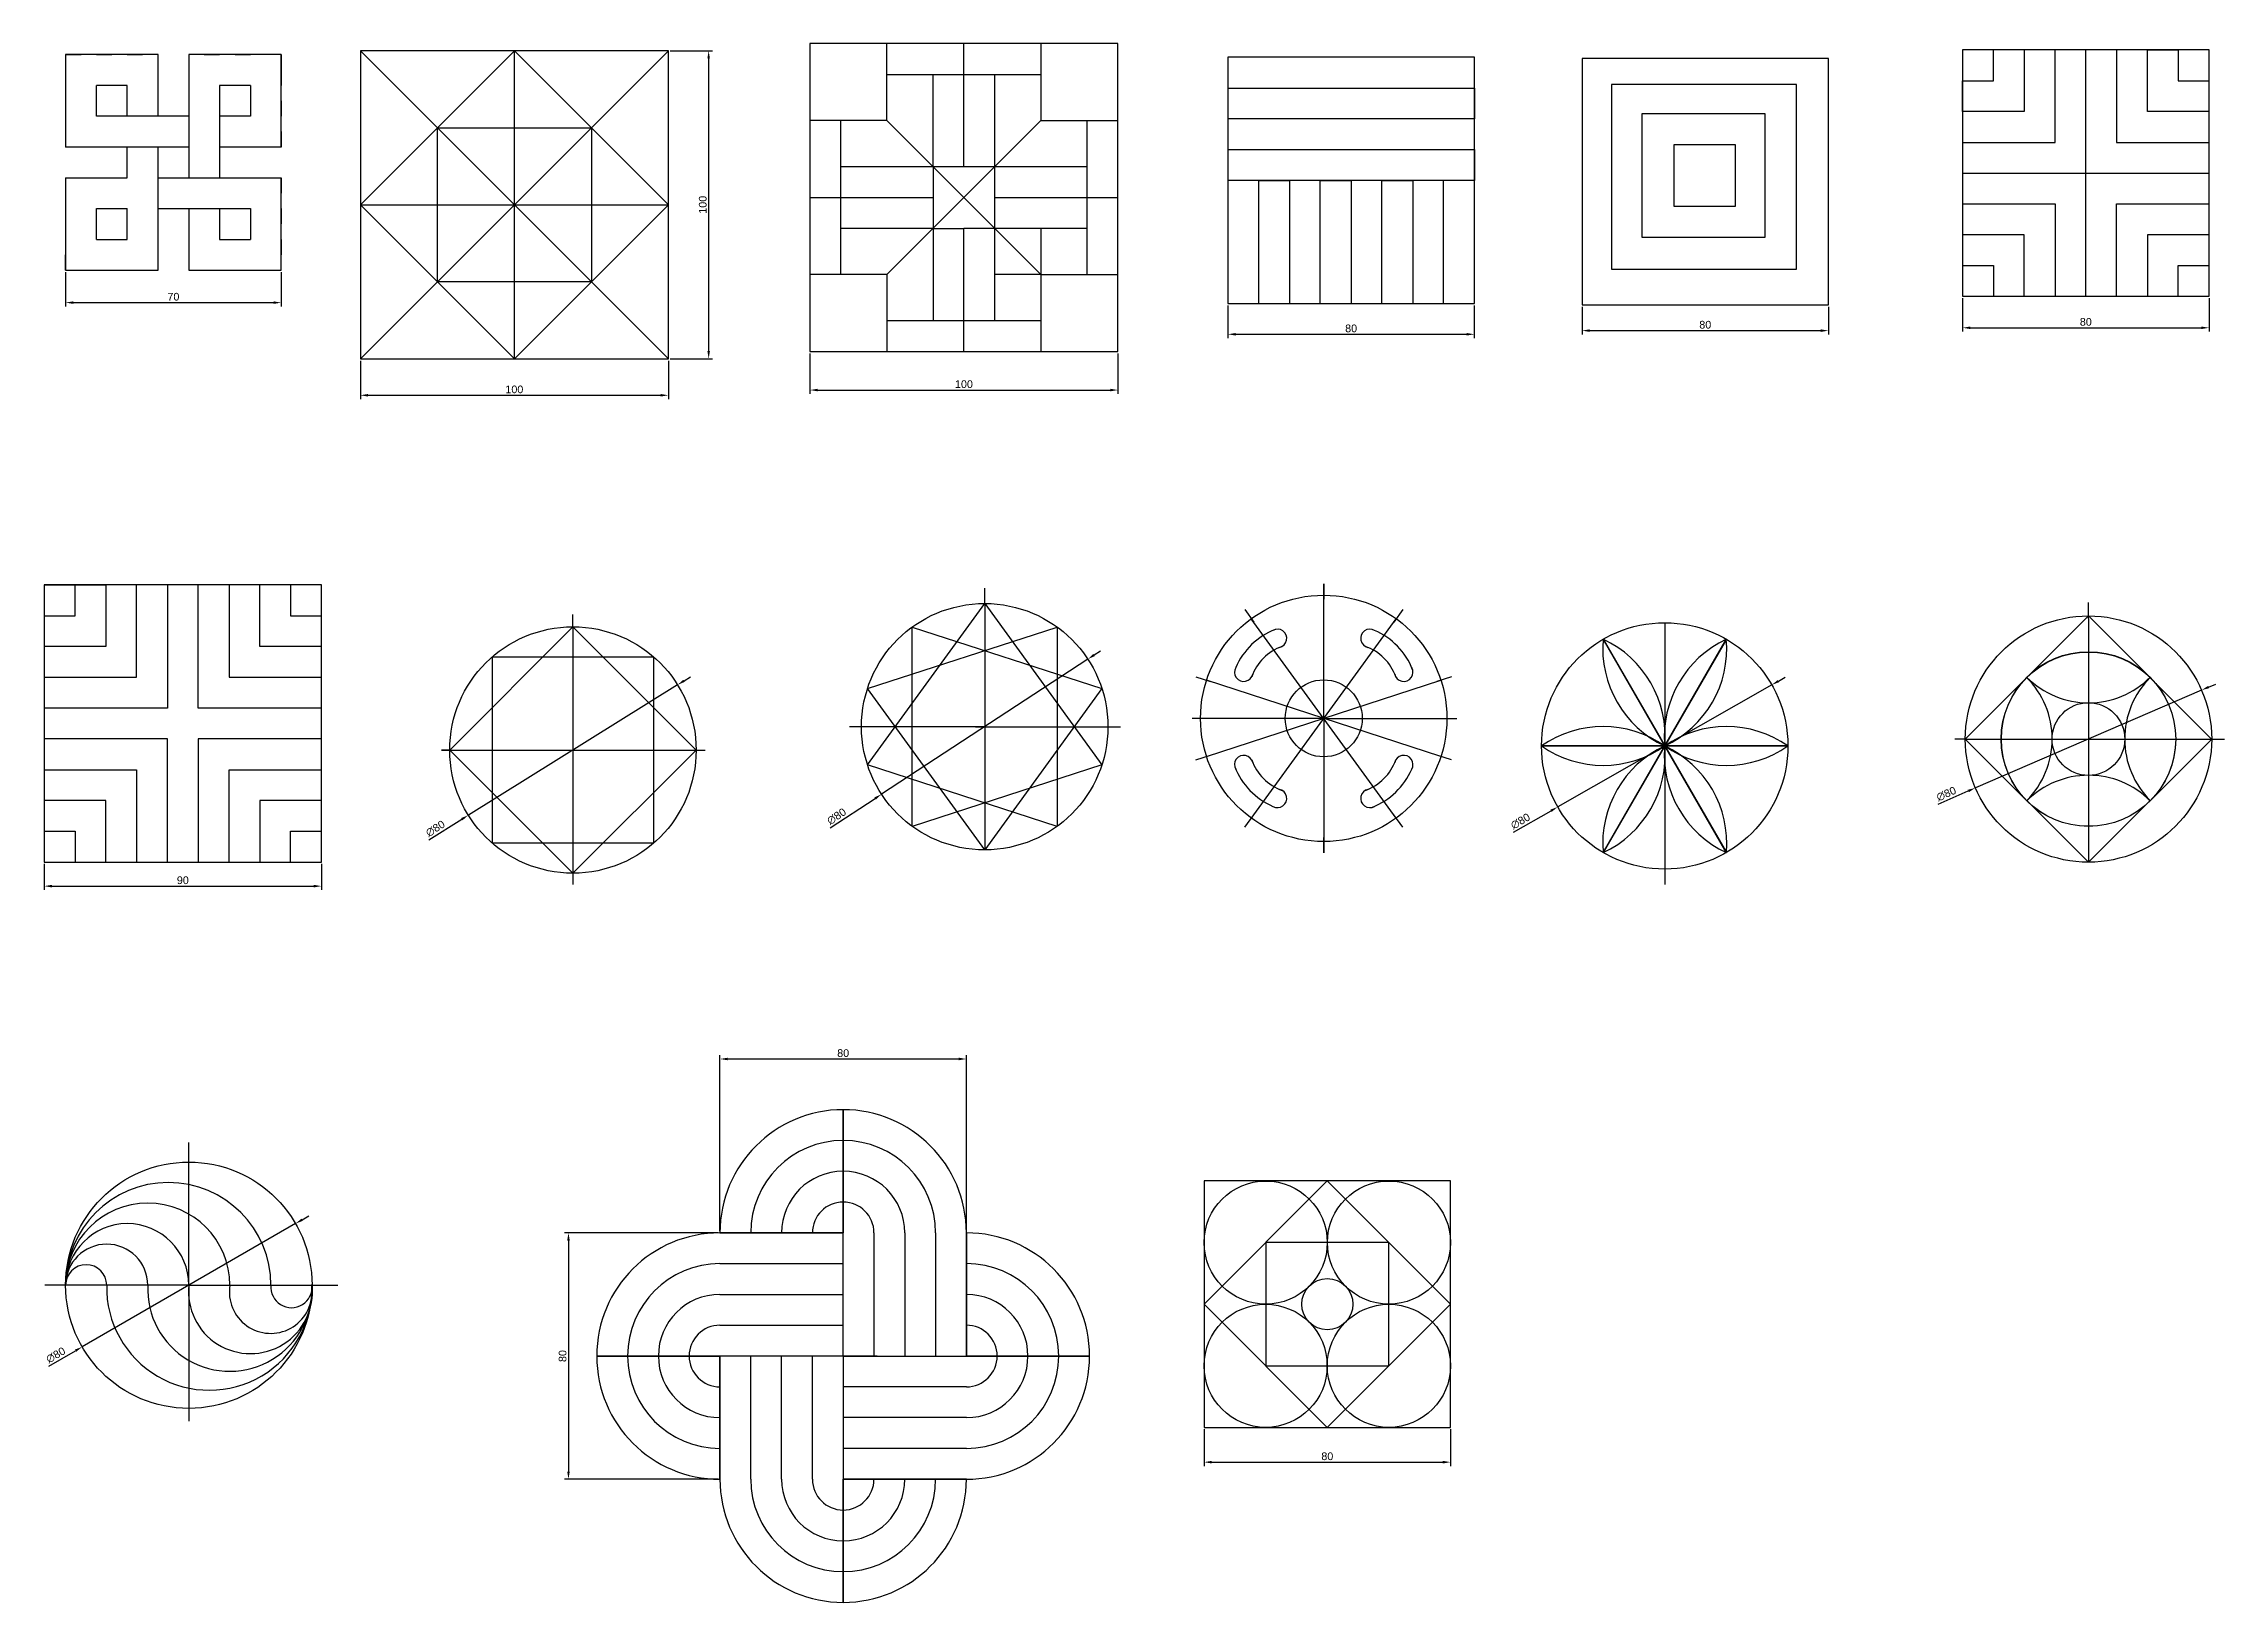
# Model space of a CAD drawing. Header units: millimetres. Extents: x 213 to 1903, y 1467 to 2006.
# Drawn here: x 213 to 921, y 1467 to 1973 of the extents above; entities that cross this region are included whole.
import ezdxf

# ---------------------------------------------------------------- set-up
doc = ezdxf.new("R2010")
doc.units = ezdxf.units.MM
doc.styles.get("Standard").update_dxf_attribs({"font": 'arial.ttf'})
doc.dimstyles.new('ISO-25', dxfattribs={"dimtxt": 2.5, "dimasz": 2.5, "dimexe": 1.25, "dimexo": 0.625, "dimtad": 1, "dimtxsty": 'Standard', "dimcen": 2.5, "dimadec": 0, "dimazin": 0, "dimtfac": 1, "dimtmove": 0, "dimatfit": 3, "dimfxl": 1, "dimarcsym": 0})

# ---------------------------------------------------------------- blocks, each defined once
blk = doc.blocks.new('*D1')
at = {"color": 0, "lineweight": -2, "transparency": 16777216}
for p, q in [((315.57, 1869.81), (315.57, 1857.32)), ((415.57, 1869.81), (415.57, 1857.32)), ((318.07, 1858.57), (413.07, 1858.57))]:
    blk.add_line(p, q, dxfattribs=at)
at = {"color": 0, "transparency": 16777216}
for points in [[(318.07, 1858.99), (318.07, 1858.15), (315.57, 1858.57)], [(413.07, 1858.99), (413.07, 1858.15), (415.57, 1858.57)]]:
    blk.add_solid(points, dxfattribs=at)
at = {"layer": 'Defpoints', "color": 0, "transparency": 16777216}
for p in [(315.57, 1870.44), (415.57, 1870.44), (415.57, 1858.57)]:
    blk.add_point(p, dxfattribs=at)
at = {"color": 0, "transparency": 16777216, "insert": (365.57, 1860.47), "char_height": 2.5, "attachment_point": 5}
blk.add_mtext('100', dxfattribs=at)
blk = doc.blocks.new('*D2')
at = {"color": 0, "lineweight": -2, "transparency": 16777216}
for p, q in [((461.54, 1872.15), (461.54, 1859.02)), ((561.54, 1872.15), (561.54, 1859.02)), ((464.04, 1860.27), (559.04, 1860.27))]:
    blk.add_line(p, q, dxfattribs=at)
at = {"color": 0, "transparency": 16777216}
for points in [[(464.04, 1860.68), (464.04, 1859.85), (461.54, 1860.27)], [(559.04, 1860.68), (559.04, 1859.85), (561.54, 1860.27)]]:
    blk.add_solid(points, dxfattribs=at)
at = {"layer": 'Defpoints', "color": 0, "transparency": 16777216}
for p in [(461.54, 1872.77), (561.54, 1872.77), (561.54, 1860.27)]:
    blk.add_point(p, dxfattribs=at)
at = {"color": 0, "transparency": 16777216, "insert": (511.54, 1862.17), "char_height": 2.5, "attachment_point": 5}
blk.add_mtext('100', dxfattribs=at)
blk = doc.blocks.new('*D3')
at = {"color": 0, "lineweight": -2, "transparency": 16777216}
for p, q in [((597.24, 1887.72), (597.24, 1877.13)), ((677.24, 1887.72), (677.24, 1877.13)), ((599.74, 1878.38), (674.74, 1878.38))]:
    blk.add_line(p, q, dxfattribs=at)
at = {"color": 0, "transparency": 16777216}
for points in [[(599.74, 1878.8), (599.74, 1877.96), (597.24, 1878.38)], [(674.74, 1878.8), (674.74, 1877.96), (677.24, 1878.38)]]:
    blk.add_solid(points, dxfattribs=at)
at = {"layer": 'Defpoints', "color": 0, "transparency": 16777216}
for p in [(597.24, 1888.34), (677.24, 1888.34), (677.24, 1878.38)]:
    blk.add_point(p, dxfattribs=at)
at = {"color": 0, "transparency": 16777216, "insert": (637.24, 1880.28), "char_height": 2.5, "attachment_point": 5}
blk.add_mtext('80', dxfattribs=at)
blk = doc.blocks.new('*D4')
at = {"color": 0, "lineweight": -2, "transparency": 16777216}
for p, q in [((835.77, 1890.08), (835.77, 1879.24)), ((915.77, 1890.08), (915.77, 1879.24)), ((838.27, 1880.49), (913.27, 1880.49))]:
    blk.add_line(p, q, dxfattribs=at)
at = {"color": 0, "transparency": 16777216}
for points in [[(838.27, 1880.91), (838.27, 1880.08), (835.77, 1880.49)], [(913.27, 1880.91), (913.27, 1880.08), (915.77, 1880.49)]]:
    blk.add_solid(points, dxfattribs=at)
at = {"layer": 'Defpoints', "color": 0, "transparency": 16777216}
for p in [(835.77, 1890.71), (915.77, 1890.71), (915.77, 1880.49)]:
    blk.add_point(p, dxfattribs=at)
at = {"color": 0, "transparency": 16777216, "insert": (875.77, 1882.4), "char_height": 2.5, "attachment_point": 5}
blk.add_mtext('80', dxfattribs=at)
blk = doc.blocks.new('*D5')
at = {"color": 0, "lineweight": -2, "transparency": 16777216}
for p, q in [((712.22, 1887.3), (712.22, 1878.32)), ((792.22, 1887.3), (792.22, 1878.32)), ((714.72, 1879.57), (789.72, 1879.57))]:
    blk.add_line(p, q, dxfattribs=at)
at = {"color": 0, "transparency": 16777216}
for points in [[(714.72, 1879.99), (714.72, 1879.15), (712.22, 1879.57)], [(789.72, 1879.99), (789.72, 1879.15), (792.22, 1879.57)]]:
    blk.add_solid(points, dxfattribs=at)
at = {"layer": 'Defpoints', "color": 0, "transparency": 16777216}
for p in [(712.22, 1887.92), (792.22, 1887.92), (792.22, 1879.57)]:
    blk.add_point(p, dxfattribs=at)
at = {"color": 0, "transparency": 16777216, "insert": (752.22, 1881.47), "char_height": 2.5, "attachment_point": 5}
blk.add_mtext('80', dxfattribs=at)
blk = doc.blocks.new('*D6')
at = {"color": 0, "lineweight": -2, "transparency": 16777216}
for p, q in [((212.94, 1706.37), (212.94, 1697.93)), ((302.94, 1706.37), (302.94, 1697.93)), ((215.44, 1699.18), (300.44, 1699.18))]:
    blk.add_line(p, q, dxfattribs=at)
at = {"color": 0, "transparency": 16777216}
for points in [[(215.44, 1699.59), (215.44, 1698.76), (212.94, 1699.18)], [(300.44, 1699.59), (300.44, 1698.76), (302.94, 1699.18)]]:
    blk.add_solid(points, dxfattribs=at)
at = {"layer": 'Defpoints', "color": 0, "transparency": 16777216}
for p in [(212.94, 1706.99), (302.94, 1706.99), (302.94, 1699.18)]:
    blk.add_point(p, dxfattribs=at)
at = {"color": 0, "transparency": 16777216, "insert": (257.94, 1701.08), "char_height": 2.5, "attachment_point": 5}
blk.add_mtext('90', dxfattribs=at)
blk = doc.blocks.new('*D12')
at = {"color": 0, "lineweight": -2, "transparency": 16777216}
for p, q in [((551.73, 1772.87), (484.81, 1729.04)), ((553.82, 1774.24), (555.91, 1775.61)), ((468.12, 1718.11), (482.72, 1727.67))]:
    blk.add_line(p, q, dxfattribs=at)
at = {"color": 0, "transparency": 16777216}
for points in [[(553.59, 1774.59), (554.05, 1773.9), (551.73, 1772.87)], [(482.49, 1728.02), (482.94, 1727.32), (484.81, 1729.04)]]:
    blk.add_solid(points, dxfattribs=at)
at = {"layer": 'Defpoints', "color": 0, "transparency": 16777216}
for p in [(551.73, 1772.87), (484.81, 1729.04)]:
    blk.add_point(p, dxfattribs=at)
at = {"color": 0, "transparency": 16777216, "insert": (470.19, 1721.82), "char_height": 2.5, "attachment_point": 5, "rotation": 33.22462}
blk.add_mtext('∅80', dxfattribs=at)
blk = doc.blocks.new('*D15')
at = {"color": 0, "lineweight": -2, "transparency": 16777216}
for p, q in [((418.55, 1764.53), (350.64, 1722.23)), ((420.67, 1765.85), (422.79, 1767.18)), ((337.77, 1714.22), (348.52, 1720.91))]:
    blk.add_line(p, q, dxfattribs=at)
at = {"color": 0, "transparency": 16777216}
for points in [[(420.45, 1766.21), (420.89, 1765.5), (418.55, 1764.53)], [(348.3, 1721.27), (348.74, 1720.56), (350.64, 1722.23)]]:
    blk.add_solid(points, dxfattribs=at)
at = {"layer": 'Defpoints', "color": 0, "transparency": 16777216}
for p in [(418.55, 1764.53), (350.64, 1722.23)]:
    blk.add_point(p, dxfattribs=at)
at = {"color": 0, "transparency": 16777216, "insert": (339.93, 1717.88), "char_height": 2.5, "attachment_point": 5, "rotation": 31.91937}
blk.add_mtext('∅80', dxfattribs=at)
blk = doc.blocks.new('*U16')
at = {"color": 1}
blk.add_line((0, 2.5), (0, -2.5), dxfattribs=at)
blk = doc.blocks.new('*U17')
at = {"color": 0, "linetype": 'ByBlock', "lineweight": -2, "transparency": 16777216}
blk.add_blockref('*U16', (916.52, 1842.95), dxfattribs=at)
for p, rotation in [((892.32, 1835.09), 36), ((940.71, 1835.09), 324.0000000000001), ((877.37, 1814.51), 72), ((955.67, 1814.51), 288), ((877.37, 1789.07), 108), ((955.67, 1789.07), 252), ((892.32, 1768.49), 144), ((940.71, 1768.49), 216), ((916.52, 1760.63), 180)]:
    blk.add_blockref('*U16', p, dxfattribs=dict(at, rotation=rotation))
blk = doc.blocks.new('*U20')
for centre, radius, start, end in [((-5.49, 5.49), 3, 60, 257.90373), ((-13.36, -13.36), 23.4, 21.71959, 66.40331), ((-12.36, -12.36), 16.17, 19.39376, 70.60624), ((5.49, -5.49), 3, 192.09627, 30)]:
    blk.add_arc(centre, radius, start, end)
blk = doc.blocks.new('*U21')
at = {"color": 0, "linetype": 'ByBlock', "lineweight": -2, "transparency": 16777216}
for p, rotation in [((896.03, 1822.28), 89.99999999999999), ((896.03, 1781.3), 180), ((937.01, 1781.3), 270)]:
    blk.add_blockref('*U20', p, dxfattribs=dict(at, rotation=rotation))
blk.add_blockref('*U20', (937.01, 1822.28), dxfattribs=at)
blk = doc.blocks.new('*U24')
blk.add_line((0, 6.31), (80, 6.31))
for centre, start, end in [((60, -22.26), 55, 125), ((60, -22.26), 55, 125), ((60, 34.87), 235, 305)]:
    blk.add_arc(centre, 34.87, start, end)
blk = doc.blocks.new('*U25')
at = {"color": 0, "linetype": 'ByBlock', "lineweight": -2, "transparency": 16777216}
for p, rotation in [((686.66, 1763.44), 59.99999999999997), ((726.66, 1769.75), 120), ((715.74, 1839.03), 239.9999999999999), ((675.74, 1832.72), 299.9999999999999), ((741.2, 1807.54), 180)]:
    blk.add_blockref('*U24', p, dxfattribs=dict(at, rotation=rotation))
blk.add_blockref('*U24', (661.2, 1794.93), dxfattribs=at)
blk = doc.blocks.new('*D26')
at = {"color": 0, "lineweight": -2, "transparency": 16777216}
for p, q in [((773.8, 1764.52), (704.31, 1724.89)), ((775.98, 1765.76), (778.15, 1767)), ((689.91, 1716.68), (702.14, 1723.65))]:
    blk.add_line(p, q, dxfattribs=at)
at = {"color": 0, "transparency": 16777216}
for points in [[(775.77, 1766.12), (776.18, 1765.4), (773.8, 1764.52)], [(701.93, 1724.01), (702.35, 1723.29), (704.31, 1724.89)]]:
    blk.add_solid(points, dxfattribs=at)
at = {"layer": 'Defpoints', "color": 0, "transparency": 16777216}
for p in [(773.8, 1764.52), (704.31, 1724.89)]:
    blk.add_point(p, dxfattribs=at)
at = {"color": 0, "transparency": 16777216, "insert": (692.21, 1720.26), "char_height": 2.5, "attachment_point": 5, "rotation": 29.69474}
blk.add_mtext('∅80', dxfattribs=at)
blk = doc.blocks.new('*U29')
blk.add_arc((24.08, 0.03), 28.24, 135.01839, 225.12554)
blk = doc.blocks.new('*U30')
at = {"color": 0, "linetype": 'ByBlock', "lineweight": -2, "transparency": 16777216}
for p, rotation in [((860.71, 1818), 180), ((876.65, 1833.9), 90.00000000000006), ((876.6, 1802.06), 270.0000000000001)]:
    blk.add_blockref('*U29', p, dxfattribs=dict(at, rotation=rotation))
blk.add_blockref('*U29', (892.54, 1817.95), dxfattribs=at)
blk = doc.blocks.new('*D31')
at = {"color": 0, "lineweight": -2, "transparency": 16777216}
for p, q in [((915.63, 1763.82), (917.93, 1764.81)), ((913.34, 1762.83), (839.91, 1731.07)), ((827.79, 1725.83), (837.62, 1730.08))]:
    blk.add_line(p, q, dxfattribs=at)
at = {"color": 0, "transparency": 16777216}
for points in [[(915.47, 1764.2), (915.8, 1763.44), (913.34, 1762.83)], [(837.45, 1730.46), (837.78, 1729.69), (839.91, 1731.07)]]:
    blk.add_solid(points, dxfattribs=at)
at = {"layer": 'Defpoints', "color": 0, "transparency": 16777216}
for p in [(913.34, 1762.83), (839.91, 1731.07)]:
    blk.add_point(p, dxfattribs=at)
at = {"color": 0, "transparency": 16777216, "insert": (830.47, 1729.13), "char_height": 2.5, "attachment_point": 5, "rotation": 23.39071}
blk.add_mtext('∅80', dxfattribs=at)
blk = doc.blocks.new('*D32')
at = {"color": 0, "lineweight": -2, "transparency": 16777216}
for p, q in [((294.52, 1589.6), (225.26, 1549.57)), ((296.69, 1590.85), (298.85, 1592.1)), ((214.4, 1543.29), (223.09, 1548.32))]:
    blk.add_line(p, q, dxfattribs=at)
at = {"color": 0, "transparency": 16777216}
for points in [[(296.48, 1591.21), (296.89, 1590.49), (294.52, 1589.6)], [(222.88, 1548.68), (223.3, 1547.96), (225.26, 1549.57)]]:
    blk.add_solid(points, dxfattribs=at)
at = {"layer": 'Defpoints', "color": 0, "transparency": 16777216}
for p in [(294.52, 1589.6), (225.26, 1549.57)]:
    blk.add_point(p, dxfattribs=at)
at = {"color": 0, "transparency": 16777216, "insert": (216.68, 1546.89), "char_height": 2.5, "attachment_point": 5, "rotation": 30.02685}
blk.add_mtext('∅80', dxfattribs=at)
blk = doc.blocks.new('*D35')
at = {"color": 0, "lineweight": -2, "transparency": 16777216}
for p, q in [((219.88, 1898.57), (219.88, 1887.41)), ((289.88, 1898.57), (289.88, 1887.41)), ((222.38, 1888.66), (287.38, 1888.66))]:
    blk.add_line(p, q, dxfattribs=at)
at = {"color": 0, "transparency": 16777216}
for points in [[(222.38, 1889.08), (222.38, 1888.25), (219.88, 1888.66)], [(287.38, 1889.08), (287.38, 1888.25), (289.88, 1888.66)]]:
    blk.add_solid(points, dxfattribs=at)
at = {"layer": 'Defpoints', "color": 0, "transparency": 16777216}
for p in [(219.88, 1899.19), (289.88, 1899.19), (289.88, 1888.66)]:
    blk.add_point(p, dxfattribs=at)
at = {"color": 0, "transparency": 16777216, "insert": (254.88, 1890.56), "char_height": 2.5, "attachment_point": 5}
blk.add_mtext('70', dxfattribs=at)
blk = doc.blocks.new('*D36')
at = {"color": 0, "lineweight": -2, "transparency": 16777216}
for p, q in [((416.2, 1970.44), (429.9, 1970.44)), ((428.65, 1967.94), (428.65, 1872.94)), ((416.2, 1870.44), (429.9, 1870.44))]:
    blk.add_line(p, q, dxfattribs=at)
at = {"color": 0, "transparency": 16777216}
for points in [[(428.24, 1967.94), (429.07, 1967.94), (428.65, 1970.44)], [(428.24, 1872.94), (429.07, 1872.94), (428.65, 1870.44)]]:
    blk.add_solid(points, dxfattribs=at)
at = {"layer": 'Defpoints', "color": 0, "transparency": 16777216}
for p in [(415.57, 1970.44), (415.57, 1870.44), (428.65, 1870.44)]:
    blk.add_point(p, dxfattribs=at)
at = {"color": 0, "transparency": 16777216, "insert": (426.75, 1920.44), "char_height": 2.5, "attachment_point": 5, "rotation": 90}
blk.add_mtext('100', dxfattribs=at)
blk = doc.blocks.new('*U39')
for p, q in [((0, -40), (0, 40)), ((0, 40), (0, 0)), ((0, 0), (-40, 0)), ((0, 0), (-30, 0)), ((0, 0), (-20, 0)), ((-20, 0), (-20, 0)), ((0, 0), (-10, 0)), ((10, 0), (10, -40)), ((20, 0), (20, 0)), ((20, 0), (20, -40)), ((30, 0), (30, 0)), ((30, 0), (30, -40)), ((40, 0), (40, -40)), ((0, -20), (0, -10)), ((0, -40), (40, -40))]:
    blk.add_line(p, q)
for radius in [40, 30, 20, 10]:
    blk.add_arc((0, 0), radius, 0, 180)
blk = doc.blocks.new('*U40')
at = {"color": 0, "linetype": 'ByBlock', "lineweight": -2, "transparency": 16777216}
blk.add_blockref('*U39', (1386.49, 124.04), dxfattribs=at)
for p, rotation in [((1346.49, 84.04), 90), ((1426.49, 84.04), 270), ((1386.49, 44.04), 180)]:
    blk.add_blockref('*U39', p, dxfattribs=dict(at, rotation=rotation))
blk = doc.blocks.new('*D41')
at = {"color": 0, "lineweight": -2, "transparency": 16777216}
for p, q in [((431.7, 1586.59), (381.89, 1586.59)), ((383.14, 1584.09), (383.14, 1509.09)), ((431.7, 1506.59), (381.89, 1506.59))]:
    blk.add_line(p, q, dxfattribs=at)
at = {"color": 0, "transparency": 16777216}
for points in [[(382.72, 1584.09), (383.56, 1584.09), (383.14, 1586.59)], [(382.72, 1509.09), (383.56, 1509.09), (383.14, 1506.59)]]:
    blk.add_solid(points, dxfattribs=at)
at = {"layer": 'Defpoints', "color": 0, "transparency": 16777216}
for p in [(432.33, 1586.59), (383.14, 1506.59), (432.33, 1506.59)]:
    blk.add_point(p, dxfattribs=at)
at = {"color": 0, "transparency": 16777216, "insert": (381.24, 1546.59), "char_height": 2.5, "attachment_point": 5, "rotation": 90}
blk.add_mtext('80', dxfattribs=at)
blk = doc.blocks.new('*D42')
at = {"color": 0, "lineweight": -2, "transparency": 16777216}
for p, q in [((432.33, 1587.22), (432.33, 1644.3)), ((434.83, 1643.05), (509.83, 1643.05)), ((512.33, 1587.22), (512.33, 1644.3))]:
    blk.add_line(p, q, dxfattribs=at)
at = {"color": 0, "transparency": 16777216}
for points in [[(434.83, 1643.47), (434.83, 1642.63), (432.33, 1643.05)], [(509.83, 1643.47), (509.83, 1642.63), (512.33, 1643.05)]]:
    blk.add_solid(points, dxfattribs=at)
at = {"layer": 'Defpoints', "color": 0, "transparency": 16777216}
for p in [(512.33, 1643.05), (432.33, 1586.59), (512.33, 1586.59)]:
    blk.add_point(p, dxfattribs=at)
at = {"color": 0, "transparency": 16777216, "insert": (472.33, 1644.95), "char_height": 2.5, "attachment_point": 5}
blk.add_mtext('80', dxfattribs=at)
blk = doc.blocks.new('*D43')
at = {"color": 0, "lineweight": -2, "transparency": 16777216}
for p, q in [((589.51, 1522.81), (589.51, 1510.88)), ((669.51, 1522.81), (669.51, 1510.88)), ((592.01, 1512.13), (667.01, 1512.13))]:
    blk.add_line(p, q, dxfattribs=at)
at = {"color": 0, "transparency": 16777216}
for points in [[(592.01, 1512.55), (592.01, 1511.71), (589.51, 1512.13)], [(667.01, 1512.55), (667.01, 1511.71), (669.51, 1512.13)]]:
    blk.add_solid(points, dxfattribs=at)
at = {"layer": 'Defpoints', "color": 0, "transparency": 16777216}
for p in [(589.51, 1523.44), (669.51, 1523.44), (669.51, 1512.13)]:
    blk.add_point(p, dxfattribs=at)
at = {"color": 0, "transparency": 16777216, "insert": (629.51, 1514.03), "char_height": 2.5, "attachment_point": 5}
blk.add_mtext('80', dxfattribs=at)

msp = doc.modelspace()

# ---------------------------------------------------------------- linework, layer by layer
for p, q in [((219.882, 1969.194), (219.882, 1939.194)), ((219.882, 1969.194), (219.882, 1964.194)), ((219.882, 1969.194), (224.882, 1969.194)), ((219.882, 1969.194), (224.882, 1969.194)), ((219.882, 1969.194), (219.882, 1964.194)), ((249.882, 1969.194), (219.882, 1969.194)), ((229.882, 1969.194), (234.882, 1969.194)), ((239.882, 1969.194), (244.882, 1969.194)), ((249.882, 1949.194), (249.882, 1969.194)), ((289.882, 1969.194), (259.882, 1969.194)), ((259.882, 1969.194), (259.882, 1929.194)), ((264.882, 1969.194), (269.882, 1969.194)), ((274.882, 1969.194), (279.882, 1969.194)), ((289.882, 1969.194), (289.882, 1964.194)), ((289.882, 1939.194), (289.882, 1969.194)), ((415.573, 1970.436), (315.573, 1970.436)), ((315.573, 1970.436), (315.573, 1870.436)), ((365.573, 1970.436), (315.573, 1920.436)), ((315.573, 1970.436), (415.573, 1870.436)), ((315.573, 1870.436), (415.573, 1970.436)), ((365.573, 1870.436), (365.573, 1970.436)), ((415.573, 1920.436), (365.573, 1970.436)), ((415.573, 1870.436), (415.573, 1970.436)), ((561.542, 1972.77), (461.542, 1972.77)), ((461.542, 1972.77), (461.542, 1872.77)), ((461.542, 1972.77), (461.542, 1962.77)), ((486.542, 1947.77), (486.542, 1972.77)), ((511.542, 1932.77), (511.542, 1972.77)), ((536.542, 1972.77), (536.542, 1947.77)), ((561.542, 1872.77), (561.542, 1972.77)), ((597.241, 1968.344), (597.241, 1888.344)), ((677.241, 1968.344), (597.241, 1968.344)), ((597.241, 1968.344), (597.241, 1958.344)), ((677.241, 1888.344), (677.241, 1968.344)), ((835.771, 1970.709), (835.771, 1890.709)), ((915.771, 1970.709), (835.771, 1970.709)), ((845.771, 1960.709), (845.771, 1970.709)), ((855.771, 1970.709), (855.771, 1950.709)), ((865.771, 1940.709), (865.771, 1970.709)), ((875.771, 1890.709), (875.771, 1970.709)), ((885.771, 1970.709), (885.771, 1940.709)), ((895.771, 1950.709), (895.771, 1970.709)), ((895.771, 1970.709), (905.771, 1970.709)), ((905.771, 1970.709), (905.771, 1960.709)), ((915.771, 1890.709), (915.771, 1970.709)), ((289.882, 1964.194), (289.882, 1959.194)), ((486.542, 1962.77), (536.542, 1962.77)), ((501.542, 1932.77), (501.542, 1962.77)), ((521.542, 1932.77), (521.542, 1962.77)), ((712.219, 1967.92), (712.219, 1887.92)), ((792.219, 1967.92), (712.219, 1967.92)), ((792.219, 1887.92), (792.219, 1967.92)), ((219.882, 1959.194), (219.882, 1954.194)), ((239.882, 1959.194), (229.882, 1959.194)), ((229.882, 1949.194), (229.882, 1959.194)), ((239.882, 1949.194), (239.882, 1959.194)), ((269.882, 1959.194), (269.882, 1929.194)), ((279.882, 1959.194), (269.882, 1959.194)), ((279.882, 1959.194), (279.882, 1949.194)), ((289.882, 1954.194), (289.882, 1949.194)), ((597.241, 1958.344), (677.241, 1958.344)), ((677.241, 1958.344), (677.241, 1948.344)), ((721.826, 1959.539), (721.826, 1899.539)), ((781.826, 1959.539), (721.826, 1959.539)), ((781.826, 1899.539), (781.826, 1959.539)), ((835.771, 1950.709), (835.771, 1960.709)), ((835.771, 1960.709), (845.771, 1960.709)), ((905.771, 1960.709), (915.771, 1960.709)), ((219.882, 1949.194), (219.882, 1944.194)), ((259.882, 1949.194), (229.882, 1949.194)), ((279.882, 1949.194), (269.882, 1949.194)), ((486.542, 1947.77), (461.542, 1947.77)), ((471.542, 1897.77), (471.542, 1947.77)), ((486.542, 1947.77), (536.542, 1897.77)), ((486.542, 1897.77), (536.542, 1947.77)), ((536.542, 1947.77), (561.542, 1947.77)), ((551.542, 1897.77), (551.542, 1947.77)), ((677.241, 1948.344), (597.241, 1948.344)), ((597.241, 1948.344), (597.241, 1938.344)), ((731.65, 1949.917), (731.65, 1909.917)), ((771.65, 1949.917), (731.65, 1949.917)), ((771.65, 1909.917), (771.65, 1949.917)), ((855.771, 1950.709), (835.771, 1950.709)), ((915.771, 1950.709), (895.771, 1950.709)), ((289.882, 1944.194), (289.882, 1939.194)), ((340.573, 1945.436), (390.573, 1945.436)), ((340.573, 1895.436), (340.573, 1945.436)), ((390.573, 1945.436), (390.573, 1895.436)), ((835.771, 1940.709), (865.771, 1940.709)), ((885.771, 1940.709), (915.771, 1940.709)), ((259.882, 1939.194), (219.882, 1939.194)), ((239.882, 1929.194), (239.882, 1939.194)), ((249.882, 1899.194), (249.882, 1939.194)), ((289.882, 1939.194), (269.882, 1939.194)), ((597.241, 1938.344), (677.241, 1938.344)), ((677.241, 1938.344), (677.241, 1928.344)), ((741.983, 1939.938), (741.983, 1919.938)), ((761.983, 1939.938), (741.983, 1939.938)), ((761.983, 1919.938), (761.983, 1939.938)), ((219.882, 1929.194), (239.882, 1929.194)), ((219.882, 1929.194), (219.882, 1899.194)), ((249.882, 1929.194), (289.882, 1929.194)), ((289.882, 1899.194), (289.882, 1929.194)), ((289.882, 1929.194), (289.882, 1924.194)), ((289.882, 1929.194), (289.882, 1924.194)), ((501.542, 1932.77), (471.542, 1932.77)), ((511.542, 1932.77), (501.542, 1932.77)), ((501.542, 1932.77), (501.542, 1912.77)), ((551.542, 1932.77), (511.542, 1932.77)), ((521.542, 1922.77), (521.542, 1932.77)), ((677.241, 1928.344), (597.241, 1928.344)), ((607.241, 1888.344), (607.241, 1928.344)), ((607.241, 1928.344), (617.241, 1928.344)), ((617.241, 1928.344), (617.241, 1888.344)), ((627.241, 1888.344), (627.241, 1928.344)), ((627.241, 1928.344), (637.241, 1928.344)), ((637.241, 1928.344), (637.241, 1888.344)), ((647.241, 1888.344), (647.241, 1928.344)), ((647.241, 1928.344), (657.241, 1928.344)), ((657.241, 1928.344), (657.241, 1888.344)), ((667.241, 1888.344), (667.241, 1928.344)), ((835.771, 1930.709), (915.771, 1930.709)), ((835.771, 1930.709), (835.771, 1920.709)), ((219.882, 1924.194), (219.882, 1919.194)), ((229.882, 1909.194), (229.882, 1919.194)), ((229.882, 1919.194), (239.882, 1919.194)), ((239.882, 1909.194), (239.882, 1919.194)), ((249.882, 1919.194), (279.882, 1919.194)), ((259.882, 1919.194), (259.882, 1899.194)), ((269.882, 1919.194), (269.882, 1909.194)), ((279.882, 1919.194), (279.882, 1909.194)), ((289.882, 1919.194), (289.882, 1914.194)), ((315.573, 1920.436), (415.573, 1920.436)), ((315.573, 1920.436), (365.573, 1870.436)), ((365.573, 1870.436), (415.573, 1920.436)), ((461.542, 1922.77), (501.542, 1922.77)), ((521.542, 1922.77), (561.542, 1922.77)), ((521.542, 1882.77), (521.542, 1922.77)), ((741.983, 1919.938), (761.983, 1919.938)), ((835.771, 1920.709), (865.771, 1920.709)), ((865.771, 1920.709), (865.771, 1890.709)), ((885.771, 1890.709), (885.771, 1920.709)), ((885.771, 1920.709), (915.771, 1920.709)), ((219.882, 1914.194), (219.882, 1909.194)), ((501.542, 1912.77), (471.542, 1912.77)), ((501.542, 1912.77), (511.542, 1912.77)), ((501.542, 1912.77), (501.542, 1882.77)), ((511.542, 1872.77), (511.542, 1912.77)), ((551.542, 1912.77), (511.542, 1912.77)), ((536.542, 1912.77), (536.542, 1897.77)), ((229.882, 1909.194), (239.882, 1909.194)), ((269.882, 1909.194), (279.882, 1909.194)), ((289.882, 1909.194), (289.882, 1904.194)), ((731.65, 1909.917), (771.65, 1909.917)), ((855.771, 1910.709), (835.771, 1910.709)), ((855.771, 1890.709), (855.771, 1910.709)), ((915.771, 1910.709), (895.771, 1910.709)), ((895.771, 1910.709), (895.771, 1890.709)), ((219.882, 1899.194), (219.882, 1904.194)), ((219.882, 1899.194), (249.882, 1899.194)), ((224.882, 1899.194), (229.882, 1899.194)), ((234.882, 1899.194), (239.882, 1899.194)), ((244.882, 1899.194), (249.882, 1899.194)), ((259.882, 1899.194), (264.882, 1899.194)), ((259.882, 1899.194), (289.882, 1899.194)), ((269.882, 1899.194), (274.882, 1899.194)), ((279.882, 1899.194), (284.882, 1899.194)), ((289.882, 1899.194), (289.882, 1904.194)), ((486.542, 1897.77), (461.542, 1897.77)), ((486.542, 1897.77), (486.542, 1872.77)), ((536.542, 1897.77), (521.542, 1897.77)), ((536.542, 1897.77), (536.542, 1872.77)), ((536.542, 1897.77), (561.542, 1897.77)), ((721.826, 1899.539), (781.826, 1899.539)), ((835.771, 1900.709), (845.771, 1900.709)), ((845.771, 1900.709), (845.771, 1890.709)), ((905.771, 1890.709), (905.771, 1900.709)), ((905.771, 1900.709), (915.771, 1900.709)), ((390.573, 1895.436), (340.573, 1895.436)), ((835.771, 1890.709), (915.771, 1890.709)), ((895.771, 1890.709), (905.771, 1890.709)), ((597.241, 1888.344), (677.241, 1888.344)), ((597.241, 1888.344), (607.241, 1888.344)), ((617.241, 1888.344), (627.241, 1888.344)), ((637.241, 1888.344), (647.241, 1888.344)), ((657.241, 1888.344), (667.241, 1888.344)), ((712.219, 1887.92), (792.219, 1887.92)), ((536.542, 1882.77), (486.542, 1882.77)), ((561.542, 1872.77), (561.542, 1882.77)), ((315.573, 1870.436), (415.573, 1870.436)), ((461.542, 1872.77), (561.542, 1872.77)), ((461.542, 1872.77), (561.542, 1872.77)), ((212.945, 1796.994), (212.945, 1706.994)), ((302.945, 1796.994), (212.945, 1796.994)), ((212.945, 1796.994), (212.945, 1786.994)), ((212.945, 1796.994), (232.945, 1796.994)), ((222.945, 1786.994), (222.945, 1796.994)), ((232.945, 1796.994), (232.945, 1776.994)), ((242.945, 1766.994), (242.945, 1796.994)), ((252.945, 1796.994), (252.945, 1756.994)), ((262.945, 1756.994), (262.945, 1796.994)), ((282.945, 1796.994), (272.945, 1796.994)), ((272.945, 1796.994), (272.945, 1766.994)), ((282.945, 1776.994), (282.945, 1796.994)), ((292.945, 1796.994), (292.945, 1786.994)), ((302.945, 1706.994), (302.945, 1796.994)), ((212.945, 1786.994), (222.945, 1786.994)), ((292.945, 1786.994), (302.945, 1786.994)), ((480.226, 1738.596), (518.268, 1790.957)), ((518.268, 1790.957), (556.31, 1738.596)), ((836.625, 1746.949), (876.625, 1786.949)), ((876.619, 1786.943), (916.619, 1746.943)), ((344.595, 1743.384), (384.595, 1783.384)), ((384.595, 1783.384), (424.595, 1743.384)), ((480.226, 1763.318), (541.779, 1783.318)), ((494.757, 1718.596), (494.757, 1783.318)), ((494.757, 1783.318), (556.31, 1763.318)), ((541.779, 1783.318), (541.779, 1718.596)), ((232.945, 1776.994), (212.945, 1776.994)), ((302.945, 1776.994), (282.945, 1776.994)), ((410.854, 1773.558), (358.336, 1773.558)), ((358.336, 1773.558), (358.336, 1713.21)), ((410.854, 1713.21), (410.854, 1773.558)), ((212.945, 1766.994), (242.945, 1766.994)), ((272.945, 1766.994), (302.945, 1766.994)), ((518.268, 1710.957), (480.226, 1763.318)), ((556.31, 1763.318), (518.268, 1710.957)), ((252.945, 1756.994), (212.945, 1756.994)), ((302.945, 1756.994), (262.945, 1756.994)), ((302.945, 1756.994), (302.945, 1756.994)), ((518.268, 1750.957), (518.268, 1750.957)), ((518.268, 1750.957), (518.268, 1750.957)), ((252.945, 1746.994), (212.945, 1746.994)), ((252.945, 1706.994), (252.945, 1746.994)), ((302.945, 1746.994), (262.945, 1746.994)), ((262.945, 1746.994), (262.945, 1706.994)), ((384.595, 1703.384), (344.595, 1743.384)), ((424.595, 1743.384), (384.595, 1703.384)), ((384.595, 1743.384), (384.595, 1743.384)), ((876.625, 1706.949), (836.625, 1746.949)), ((876.625, 1746.949), (876.625, 1746.949)), ((876.625, 1746.949), (876.625, 1746.949)), ((916.625, 1746.949), (876.625, 1706.949)), ((212.945, 1736.994), (242.945, 1736.994)), ((242.945, 1736.994), (242.945, 1706.994)), ((272.945, 1706.994), (272.945, 1736.994)), ((272.945, 1736.994), (302.945, 1736.994)), ((541.779, 1718.596), (480.226, 1738.596)), ((556.31, 1738.596), (494.757, 1718.596)), ((232.945, 1726.994), (212.945, 1726.994)), ((232.945, 1706.994), (232.945, 1726.994)), ((302.945, 1726.994), (282.945, 1726.994)), ((282.945, 1726.994), (282.945, 1706.994)), ((212.945, 1716.994), (222.945, 1716.994)), ((222.945, 1716.994), (222.945, 1706.994)), ((292.945, 1706.994), (292.945, 1716.994)), ((292.945, 1716.994), (302.945, 1716.994)), ((212.945, 1706.994), (302.945, 1706.994)), ((212.945, 1706.994), (252.945, 1706.994)), ((222.945, 1706.994), (232.945, 1706.994)), ((358.336, 1713.21), (410.854, 1713.21)), ((589.51, 1603.438), (589.51, 1523.438)), ((669.51, 1603.438), (589.51, 1603.438)), ((589.51, 1563.438), (629.51, 1603.438)), ((629.51, 1603.438), (669.51, 1563.438)), ((669.51, 1523.438), (669.51, 1603.438)), ((609.51, 1583.438), (609.51, 1543.438)), ((649.51, 1583.438), (609.51, 1583.438)), ((649.51, 1543.438), (649.51, 1583.438)), ((623.642, 1569.305), (623.643, 1569.304)), ((629.51, 1523.438), (589.51, 1563.438)), ((669.51, 1563.438), (629.51, 1523.438)), ((623.63, 1557.558), (623.643, 1557.571)), ((483.34, 1546.592), (461.318, 1546.592)), ((472.329, 1546.592), (472.329, 1546.592)), ((609.51, 1543.438), (649.51, 1543.438)), ((589.51, 1523.438), (669.51, 1523.438))]:
    msp.add_line(p, q)
at = {"color": 1}
for p, q in [((518.268, 1790.957), (518.268, 1795.916)), ((628.344, 1753.66), (628.344, 1797.324)), ((384.595, 1783.384), (384.595, 1787.344)), ((518.268, 1790.957), (518.268, 1710.957)), ((651.855, 1721.3), (604.832, 1786.021)), ((605.618, 1722.381), (651.855, 1786.021)), ((739.057, 1784.705), (739.057, 1699.733)), ((876.625, 1786.047), (876.625, 1791.258)), ((876.625, 1786.047), (876.625, 1706.949)), ((384.595, 1783.384), (384.595, 1703.384)), ((590.301, 1741.3), (666.386, 1766.021)), ((666.386, 1741.3), (590.301, 1766.021)), ((518.268, 1750.957), (474.401, 1750.957)), ((515.296, 1750.957), (518.268, 1750.957)), ((518.268, 1750.957), (562.407, 1750.957)), ((628.344, 1753.66), (585.631, 1753.66)), ((628.344, 1753.66), (671.597, 1753.66)), ((628.344, 1753.66), (628.344, 1709.997)), ((344.595, 1743.384), (341.933, 1743.384)), ((341.933, 1743.384), (427.567, 1743.384)), ((344.595, 1743.384), (424.595, 1743.384)), ((836.625, 1746.949), (833.222, 1746.949)), ((836.625, 1746.949), (916.625, 1746.949)), ((916.619, 1746.943), (920.754, 1746.949)), ((384.595, 1703.384), (384.595, 1703.384)), ((384.595, 1703.384), (384.595, 1699.721)), ((259.89, 1569.585), (259.89, 1615.93)), ((259.89, 1569.585), (213.188, 1569.585)), ((259.89, 1569.585), (259.89, 1525.431)), ((259.89, 1569.585), (308.269, 1569.585))]:
    msp.add_line(p, q, dxfattribs=at)
at = {"color": 7}
msp.add_circle((628.344, 1753.66), 40, dxfattribs=at)
for centre, radius in [((518.268, 1750.957), 40), ((739.057, 1744.705), 40), ((876.625, 1746.949), 40), ((876.625, 1746.949), 40), ((876.625, 1746.949), 40), ((876.625, 1746.949), 40), ((876.625, 1746.949), 40), ((384.595, 1743.384), 40), ((876.625, 1746.949), 28.346), ((876.639, 1746.899), 28.301), ((628.344, 1753.66), 12.5), ((876.622, 1746.941), 11.806), ((259.89, 1569.585), 40), ((609.51, 1583.438), 19.987), ((649.51, 1583.438), 19.987), ((629.51, 1563.438), 8.297), ((609.497, 1543.425), 19.987), ((649.497, 1543.425), 19.987)]:
    msp.add_circle(centre, radius)
for centre, radius, start, end in [((253.223, 1569.585), 33.333, 0, 180), ((246.556, 1569.585), 26.667, 0, 180), ((239.89, 1569.585), 20, 0, 180), ((233.223, 1569.585), 13.333, 0, 180), ((226.556, 1569.585), 6.667, 0, 180), ((266.545, 1568.83), 33.331, 178.702484, 1.753429), ((273.215, 1568.33), 26.688, 177.30484, 3.265114), ((279.89, 1567.479), 20.111, 173.989748, 6.010252), ((286.461, 1567.371), 13.422, 170.505767, 3.180331), ((293.223, 1568.973), 6.695, 174.751381, 5.248619)]:
    msp.add_arc(centre, radius, start, end)

# ---------------------------------------------------------------- block references
at = {"color": 1}
msp.add_blockref('*U17', (-288.174, -48.13), dxfattribs=at)
for name, p in [('*U21', (-288.174, -48.13)), ('*U25', (37.856, -56.53)), ('*U30', (0, -71.031)), ('*U40', (-914.162, 1462.552))]:
    msp.add_blockref(name, p)

# ---------------------------------------------------------------- dimensions: what is measured, and where the dimension line sits
for base, p1, p2, picture, middle in [((428.653, 1870.436), (415.573, 1970.436), (415.573, 1870.436), '*D36', (426.751, 1920.436)), ((383.141, 1506.592), (432.329, 1586.592), (432.329, 1506.592), '*D41', (381.24, 1546.592))]:
    dim = msp.add_linear_dim(base=base, p1=p1, p2=p2, angle=90, dimstyle='ISO-25', dxfattribs=at)
    dim.commit()
    dim.dimension.update_dxf_attribs({"geometry": picture, "text_midpoint": middle})
for base, p1, p2, picture, middle in [((289.882, 1888.663), (219.882, 1899.194), (289.882, 1899.194), '*D35', (254.882, 1890.564)), ((415.573, 1858.57), (315.573, 1870.436), (415.573, 1870.436), '*D1', (365.573, 1860.472)), ((512.329, 1643.052), (432.329, 1586.592), (512.329, 1586.592), '*D42', (472.329, 1644.953)), ((669.51, 1512.131), (589.51, 1523.438), (669.51, 1523.438), '*D43', (629.51, 1514.033))]:
    dim = msp.add_linear_dim(base=base, p1=p1, p2=p2, dimstyle='ISO-25', dxfattribs=at)
    dim.commit()
    dim.dimension.update_dxf_attribs({"geometry": picture, "text_midpoint": middle})
for base, p1, p2, picture, middle in [((915.771, 1880.494), (835.771, 1890.709), (915.771, 1890.709), '*D4', (875.771, 1882.395)), ((677.241, 1878.379), (597.241, 1888.344), (677.241, 1888.344), '*D3', (637.241, 1880.28)), ((792.219, 1879.569), (712.219, 1887.92), (792.219, 1887.92), '*D5', (752.219, 1881.47)), ((561.542, 1860.265), (461.542, 1872.77), (561.542, 1872.77), '*D2', (511.542, 1862.167)), ((302.945, 1699.177), (212.945, 1706.994), (302.945, 1706.994), '*D6', (257.945, 1701.078))]:
    dim = msp.add_linear_dim(base=base, p1=p1, p2=p2, dimstyle='ISO-25')
    dim.commit()
    dim.dimension.update_dxf_attribs({"geometry": picture, "text_midpoint": middle})
for p1, p2, picture, middle in [((551.729, 1772.874), (484.807, 1729.04), '*D12', (471.271, 1720.174)), ((418.547, 1764.533), (350.643, 1722.235), '*D15', (340.972, 1716.211)), ((773.805, 1764.52), (704.31, 1724.89), '*D26', (693.182, 1718.543)), ((913.338, 1762.829), (839.913, 1731.069), '*D31', (831.252, 1727.323))]:
    dim = msp.add_diameter_dim_2p(p1=p1, p2=p2, dimstyle='ISO-25', dxfattribs=at)
    dim.commit()
    dim.dimension.update_dxf_attribs({"geometry": picture, "text_midpoint": middle, "dimtype": 163})
dim = msp.add_diameter_dim_2p(p1=(294.521, 1589.601), p2=(225.258, 1549.569), dimstyle='ISO-25', dxfattribs=at)
dim.commit()
dim.dimension.update_dxf_attribs({"geometry": '*D32', "text_midpoint": (216.677, 1546.886)})

doc.saveas('drawing.dxf')
